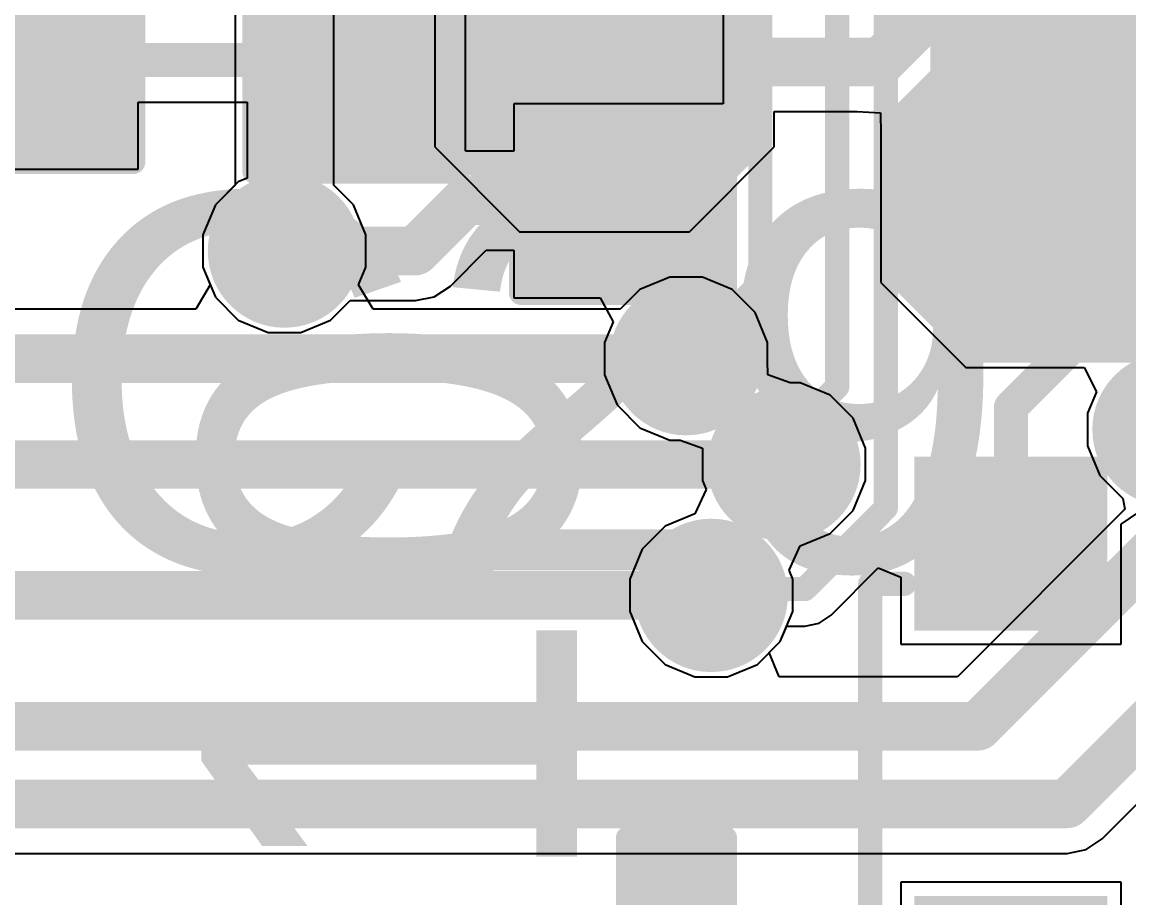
# Model space of a CAD drawing. Header units: millimetres. Extents: x -23 to 83, y -38 to 11.
# Drawn here: x 58.14 to 63.94, y -17.74 to -13.15 of the extents above; entities that cross this region are included whole.
import ezdxf

# ---------------------------------------------------------------- set-up
doc = ezdxf.new("R2010")
doc.units = ezdxf.units.MM
for name, color, linetype in [('BottomLayer', 5, 'Continuous'), ('BottomPaste', 16, 'Continuous'), ('BottomSolder', 6, 'Continuous'), ('TopLayer', 1, 'Continuous'), ('TopOverlay', 2, 'Continuous'), ('TopPaste', 8, 'Continuous'), ('TopSolder', 216, 'Continuous'), ('ViaHoleLayer', 16, 'Continuous')]:
    doc.layers.add(name, color=color, linetype=linetype)
doc.styles.add('Arial', font='', dxfattribs={"height": 0.2})
doc.styles.get('Arial').set_extended_font_data('Arial')

# ---------------------------------------------------------------- blocks, each defined once
blk = doc.blocks.new('C___0603_39')
at = {"layer": 'TopLayer'}
for points in [[(-0.381, 0.4445), (-0.381, -0.4445), (-1.143, -0.4445), (-1.143, 0.4445)], [(1.143, 0.4445), (1.143, -0.4445), (0.381, -0.4445), (0.381, 0.4445)]]:
    blk.add_hatch(color=1, dxfattribs=at).paths.add_polyline_path(points)
at = {"layer": 'TopPaste'}
for points in [[(-0.381, 0.4445), (-0.381, -0.4445), (-1.143, -0.4445), (-1.143, 0.4445)], [(1.143, 0.4445), (1.143, -0.4445), (0.381, -0.4445), (0.381, 0.4445)]]:
    blk.add_hatch(color=8, dxfattribs=at).paths.add_polyline_path(points)
at = {"layer": 'TopSolder'}
for points in [[(-0.321, 0.5045), (-0.321, -0.5045), (-1.203, -0.5045), (-1.203, 0.5045)], [(1.203, 0.5045), (1.203, -0.5045), (0.321, -0.5045), (0.321, 0.5045)]]:
    blk.add_hatch(color=216, dxfattribs=at).paths.add_polyline_path(points)
at = {"layer": 'TopOverlay', "const_width": 0.127}
for points in [[(-1.2446, 0.5334), (-1.2446, -0.5334)], [(-0.4572, 0.5334), (-1.2446, 0.5334)], [(1.2446, 0.5334), (0.4572, 0.5334)], [(1.2446, 0.5334), (1.2446, -0.5334)], [(-0.4572, -0.5334), (-1.2446, -0.5334)], [(1.2446, -0.5334), (0.4572, -0.5334)]]:
    blk.add_lwpolyline(points, dxfattribs=at)
at = {"layer": 'TopOverlay', "const_width": 0.0635}
for points in [[(-1.2764, 0.5334, 1), (-1.2128, 0.5334, 1)], [(-1.2764, 0.5334, 1), (-1.2128, 0.5334, 1)], [(-0.4889, 0.5334, 1), (-0.4254, 0.5334, 1)], [(0.4254, 0.5334, 1), (0.4889, 0.5334, 1)], [(1.2128, 0.5334, 1), (1.2764, 0.5334, 1)], [(1.2128, 0.5334, 1), (1.2764, 0.5334, 1)], [(-1.2764, -0.5334, 1), (-1.2128, -0.5334, 1)], [(-1.2764, -0.5334, 1), (-1.2128, -0.5334, 1)], [(-0.4889, -0.5334, 1), (-0.4254, -0.5334, 1)], [(0.4254, -0.5334, 1), (0.4889, -0.5334, 1)], [(1.2128, -0.5334, 1), (1.2764, -0.5334, 1)], [(1.2128, -0.5334, 1), (1.2764, -0.5334, 1)]]:
    blk.add_lwpolyline(points, format="xyb", close=True, dxfattribs=at)
blk = doc.blocks.new('CAP_0603_40')
at = {"layer": 'TopLayer'}
for points in [[(-0.381, 0.4445), (-0.381, -0.4445), (-1.143, -0.4445), (-1.143, 0.4445)], [(1.143, 0.4445), (1.143, -0.4445), (0.381, -0.4445), (0.381, 0.4445)]]:
    blk.add_hatch(color=1, dxfattribs=at).paths.add_polyline_path(points)
at = {"layer": 'TopPaste'}
for points in [[(-0.381, 0.4445), (-0.381, -0.4445), (-1.143, -0.4445), (-1.143, 0.4445)], [(1.143, 0.4445), (1.143, -0.4445), (0.381, -0.4445), (0.381, 0.4445)]]:
    blk.add_hatch(color=8, dxfattribs=at).paths.add_polyline_path(points)
at = {"layer": 'TopSolder'}
for points in [[(-0.321, 0.5045), (-0.321, -0.5045), (-1.203, -0.5045), (-1.203, 0.5045)], [(1.203, 0.5045), (1.203, -0.5045), (0.321, -0.5045), (0.321, 0.5045)]]:
    blk.add_hatch(color=216, dxfattribs=at).paths.add_polyline_path(points)
at = {"layer": 'TopOverlay', "const_width": 0.127}
for points in [[(-1.2446, -0.5334), (-1.2446, 0.5334)], [(-0.4572, 0.5334), (-1.2446, 0.5334)], [(1.2446, 0.5334), (0.4572, 0.5334)], [(1.2446, -0.5334), (1.2446, 0.5334)], [(-0.4572, -0.5334), (-1.2446, -0.5334)], [(1.2446, -0.5334), (0.4572, -0.5334)]]:
    blk.add_lwpolyline(points, dxfattribs=at)
at = {"layer": 'TopOverlay', "const_width": 0.0635}
for points in [[(-1.2764, 0.5334, 1), (-1.2128, 0.5334, 1)], [(-1.2764, 0.5334, 1), (-1.2128, 0.5334, 1)], [(-0.4889, 0.5334, 1), (-0.4254, 0.5334, 1)], [(0.4254, 0.5334, 1), (0.4889, 0.5334, 1)], [(1.2128, 0.5334, 1), (1.2764, 0.5334, 1)], [(1.2128, 0.5334, 1), (1.2764, 0.5334, 1)], [(-1.2764, -0.5334, 1), (-1.2128, -0.5334, 1)], [(-1.2764, -0.5334, 1), (-1.2128, -0.5334, 1)], [(-0.4889, -0.5334, 1), (-0.4254, -0.5334, 1)], [(0.4254, -0.5334, 1), (0.4889, -0.5334, 1)], [(1.2128, -0.5334, 1), (1.2764, -0.5334, 1)], [(1.2128, -0.5334, 1), (1.2764, -0.5334, 1)]]:
    blk.add_lwpolyline(points, format="xyb", close=True, dxfattribs=at)
blk = doc.blocks.new('SOD_323_50')
at = {"layer": 'TopLayer'}
for points in [[(-0.75, -0.45), (-1.55, -0.45), (-1.55, 0.45), (-0.75, 0.45)], [(1.55, -0.45), (0.75, -0.45), (0.75, 0.45), (1.55, 0.45)]]:
    blk.add_hatch(color=1, dxfattribs=at).paths.add_polyline_path(points)
at = {"layer": 'TopOverlay'}
for points in [[(-2.0066, 0.4826), (-0.9144, 0.4826), (-0.9144, 0.7874), (-2.0066, 0.7874)], [(-2.0066, -0.508), (-1.5748, -0.508), (-1.5748, 0.508), (-2.0066, 0.508)], [(-2.0066, -0.7874), (-0.9144, -0.7874), (-0.9144, -0.4826), (-2.0066, -0.4826)]]:
    blk.add_hatch(color=2, dxfattribs=at).paths.add_polyline_path(points)
at = {"layer": 'TopPaste'}
for points in [[(-0.75, -0.45), (-1.55, -0.45), (-1.55, 0.45), (-0.75, 0.45)], [(1.55, -0.45), (0.75, -0.45), (0.75, 0.45), (1.55, 0.45)]]:
    blk.add_hatch(color=8, dxfattribs=at).paths.add_polyline_path(points)
at = {"layer": 'TopSolder'}
for points in [[(-0.695, -0.505), (-1.605, -0.505), (-1.605, 0.505), (-0.695, 0.505)], [(1.605, -0.505), (0.695, -0.505), (0.695, 0.505), (1.605, 0.505)]]:
    blk.add_hatch(color=216, dxfattribs=at).paths.add_polyline_path(points)
at = {"layer": 'TopOverlay', "const_width": 0.127}
for points in [[(-0.9144, 0.7366), (0.9398, 0.7366)], [(0.9398, 0.7366), (0.9398, 0.5588)], [(0.9398, -0.5588), (0.9398, -0.7366)], [(-0.9144, -0.7366), (0.9398, -0.7366)]]:
    blk.add_lwpolyline(points, dxfattribs=at)
at = {"layer": 'TopOverlay', "const_width": 0.0635}
for points in [[(-0.9461, 0.7366, 1), (-0.8827, 0.7366, 1)], [(0.908, 0.7366, 1), (0.9715, 0.7366, 1)], [(0.908, 0.7366, 1), (0.9715, 0.7366, 1)], [(0.908, 0.5588, 1), (0.9715, 0.5588, 1)], [(0.908, -0.5588, 1), (0.9715, -0.5588, 1)], [(-0.9461, -0.7366, 1), (-0.8827, -0.7366, 1)], [(0.908, -0.7366, 1), (0.9715, -0.7366, 1)], [(0.908, -0.7366, 1), (0.9715, -0.7366, 1)]]:
    blk.add_lwpolyline(points, format="xyb", close=True, dxfattribs=at)
blk = doc.blocks.new('R___0201_103')
at = {"layer": 'TopLayer'}
for points in [[(-0.41, 0.185), (-0.14, 0.185), (-0.14, -0.185), (-0.41, -0.185)], [(0.14, 0.185), (0.41, 0.185), (0.41, -0.185), (0.14, -0.185)]]:
    blk.add_hatch(color=1, dxfattribs=at).paths.add_polyline_path(points)
at = {"layer": 'TopPaste'}
for points in [[(-0.41, 0.185), (-0.14, 0.185), (-0.14, -0.185), (-0.41, -0.185)], [(0.14, 0.185), (0.41, 0.185), (0.41, -0.185), (0.14, -0.185)]]:
    blk.add_hatch(color=8, dxfattribs=at).paths.add_polyline_path(points)
at = {"layer": 'TopSolder'}
for points in [[(-0.465, 0.24), (-0.085, 0.24), (-0.085, -0.24), (-0.465, -0.24)], [(0.085, 0.24), (0.465, 0.24), (0.465, -0.24), (0.085, -0.24)]]:
    blk.add_hatch(color=216, dxfattribs=at).paths.add_polyline_path(points)
at = {"layer": 'TopOverlay', "const_width": 0.127}
for points in [[(-0.4826, -0.254), (-0.4826, 0.254)], [(0.4826, 0.254), (-0.4826, 0.254)], [(0.4826, -0.254), (0.4826, 0.254)], [(0.4826, -0.254), (-0.4826, -0.254)]]:
    blk.add_lwpolyline(points, dxfattribs=at)
at = {"layer": 'TopOverlay', "const_width": 0.0635}
for points in [[(-0.5143, 0.254, 1), (-0.4508, 0.254, 1)], [(-0.5143, 0.254, 1), (-0.4508, 0.254, 1)], [(0.4508, 0.254, 1), (0.5143, 0.254, 1)], [(0.4508, 0.254, 1), (0.5143, 0.254, 1)], [(-0.5143, -0.254, 1), (-0.4508, -0.254, 1)], [(-0.5143, -0.254, 1), (-0.4508, -0.254, 1)], [(0.4508, -0.254, 1), (0.5143, -0.254, 1)], [(0.4508, -0.254, 1), (0.5143, -0.254, 1)]]:
    blk.add_lwpolyline(points, format="xyb", close=True, dxfattribs=at)
blk = doc.blocks.new('R___0603_110')
at = {"layer": 'TopLayer'}
for points in [[(-0.381, 0.4445), (-0.381, -0.4445), (-1.143, -0.4445), (-1.143, 0.4445)], [(1.143, 0.4445), (1.143, -0.4445), (0.381, -0.4445), (0.381, 0.4445)]]:
    blk.add_hatch(color=1, dxfattribs=at).paths.add_polyline_path(points)
at = {"layer": 'TopPaste'}
for points in [[(-0.381, 0.4445), (-0.381, -0.4445), (-1.143, -0.4445), (-1.143, 0.4445)], [(1.143, 0.4445), (1.143, -0.4445), (0.381, -0.4445), (0.381, 0.4445)]]:
    blk.add_hatch(color=8, dxfattribs=at).paths.add_polyline_path(points)
at = {"layer": 'TopSolder'}
for points in [[(-0.2794, 0.5461), (-0.2794, -0.5461), (-1.2446, -0.5461), (-1.2446, 0.5461)], [(1.2446, 0.5461), (1.2446, -0.5461), (0.2794, -0.5461), (0.2794, 0.5461)]]:
    blk.add_hatch(color=216, dxfattribs=at).paths.add_polyline_path(points)
at = {"layer": 'TopOverlay', "const_width": 0.127}
for points in [[(1.2192, 0.5334), (-1.2192, 0.5334)], [(-1.2192, -0.5334), (-1.2192, 0.5334)], [(1.2192, -0.5334), (1.2192, 0.5334)], [(1.2192, -0.5334), (-1.2192, -0.5334)]]:
    blk.add_lwpolyline(points, dxfattribs=at)
at = {"layer": 'TopOverlay', "const_width": 0.0635}
for points in [[(-1.25095, 0.5334, 1), (-1.18745, 0.5334, 1)], [(-1.25095, 0.5334, 1), (-1.18745, 0.5334, 1)], [(1.18745, 0.5334, 1), (1.25095, 0.5334, 1)], [(1.18745, 0.5334, 1), (1.25095, 0.5334, 1)], [(-1.25095, -0.5334, 1), (-1.18745, -0.5334, 1)], [(-1.25095, -0.5334, 1), (-1.18745, -0.5334, 1)], [(1.18745, -0.5334, 1), (1.25095, -0.5334, 1)], [(1.18745, -0.5334, 1), (1.25095, -0.5334, 1)]]:
    blk.add_lwpolyline(points, format="xyb", close=True, dxfattribs=at)
blk = doc.blocks.new('QFN_56__7X7__121')
at = {"layer": 'TopLayer'}
blk.add_hatch(color=1, dxfattribs=at).paths.add_polyline_path([(2.5, -3.8755), (2.5, -3.0005), (2.7, -3.0005), (2.7, -3.8755)])
at = {"layer": 'TopPaste'}
blk.add_hatch(color=8, dxfattribs=at).paths.add_polyline_path([(2.5, -3.8755), (2.5, -3.0005), (2.7, -3.0005), (2.7, -3.8755)])
at = {"layer": 'TopSolder'}
for points in [[(1.9984, -3.9771), (1.9984, -2.8989), (2.4016, -2.8989), (2.4016, -3.9771)], [(2.3984, -3.9771), (2.3984, -2.8989), (2.8016, -2.8989), (2.8016, -3.9771)]]:
    blk.add_hatch(color=216, dxfattribs=at).paths.add_polyline_path(points)
at = {"layer": 'TopOverlay', "const_width": 0.2}
for points in [[(3.5, -3.5), (3.5, -3)], [(3.5, -3.5), (3, -3.5)]]:
    blk.add_lwpolyline(points, dxfattribs=at)
at = {"layer": 'TopOverlay', "const_width": 0.1}
for points in [[(3.45, -3, 1), (3.55, -3, 1)], [(2.95, -3.5, 1), (3.05, -3.5, 1)], [(3.45, -3.5, 1), (3.55, -3.5, 1)], [(3.45, -3.5, 1), (3.55, -3.5, 1)]]:
    blk.add_lwpolyline(points, format="xyb", close=True, dxfattribs=at)
blk = doc.blocks.new('T__________B_128')
at = {"layer": 'BottomLayer'}
blk.add_hatch(color=5, dxfattribs=at).paths.add_polyline_path([(0.381, 0.762), (-0.381, 0.762), (-0.762, 0.381), (-0.762, -0.381), (-0.381, -0.762), (0.381, -0.762), (0.762, -0.381), (0.762, 0.381)])
at = {"layer": 'BottomPaste'}
blk.add_hatch(color=16, dxfattribs=at).paths.add_polyline_path([(0.381, 0.762), (-0.381, 0.762), (-0.762, 0.381), (-0.762, -0.381), (-0.381, -0.762), (0.381, -0.762), (0.762, -0.381), (0.762, 0.381)])
at = {"layer": 'BottomSolder'}
blk.add_hatch(color=6, dxfattribs=at).paths.add_polyline_path([(0.4318, 0.8636), (-0.4318, 0.8636), (-0.8636, 0.4318), (-0.8636, -0.4318), (-0.4318, -0.8636), (0.4318, -0.8636), (0.8636, -0.4318), (0.8636, 0.4318)])
blk = doc.blocks.new('T__________B_129')
at = {"layer": 'BottomLayer'}
blk.add_hatch(color=5, dxfattribs=at).paths.add_polyline_path([(0.381, 0.762), (-0.381, 0.762), (-0.762, 0.381), (-0.762, -0.381), (-0.381, -0.762), (0.381, -0.762), (0.762, -0.381), (0.762, 0.381)])
at = {"layer": 'BottomPaste'}
blk.add_hatch(color=16, dxfattribs=at).paths.add_polyline_path([(0.381, 0.762), (-0.381, 0.762), (-0.762, 0.381), (-0.762, -0.381), (-0.381, -0.762), (0.381, -0.762), (0.762, -0.381), (0.762, 0.381)])
at = {"layer": 'BottomSolder'}
blk.add_hatch(color=6, dxfattribs=at).paths.add_polyline_path([(0.4318, 0.8636), (-0.4318, 0.8636), (-0.8636, 0.4318), (-0.8636, -0.4318), (-0.4318, -0.8636), (0.4318, -0.8636), (0.8636, -0.4318), (0.8636, 0.4318)])

msp = doc.modelspace()

# ---------------------------------------------------------------- hatches: boundary and pattern name
at = {"layer": 'BottomLayer'}
h = msp.add_hatch(color=5, dxfattribs=at)
edge = h.paths.add_edge_path()
edge.add_arc((59.5122, -14.351), 0.3, 0, 360)
h = msp.add_hatch(color=5, dxfattribs=at)
edge = h.paths.add_edge_path()
edge.add_arc((61.6161, -14.9146), 0.3, 0, 360)
h = msp.add_hatch(color=5, dxfattribs=at)
edge = h.paths.add_edge_path()
edge.add_arc((64.1454, -15.2855), 0.3, 0, 360)
h = msp.add_hatch(color=5, dxfattribs=at)
edge = h.paths.add_edge_path()
edge.add_arc((62.1284, -15.4686), 0.3, 0, 360)
h = msp.add_hatch(color=5, dxfattribs=at)
edge = h.paths.add_edge_path()
edge.add_arc((61.7474, -16.1544), 0.3, 0, 360)
at = {"layer": 'BottomSolder'}
h = msp.add_hatch(color=6, dxfattribs=at)
edge = h.paths.add_edge_path()
edge.add_arc((59.5122, -14.351), 0.4016, 0, 360)
h = msp.add_hatch(color=6, dxfattribs=at)
edge = h.paths.add_edge_path()
edge.add_arc((61.6161, -14.9146), 0.4016, 0, 360)
h = msp.add_hatch(color=6, dxfattribs=at)
edge = h.paths.add_edge_path()
edge.add_arc((64.1454, -15.2855), 0.4016, 0, 360)
h = msp.add_hatch(color=6, dxfattribs=at)
edge = h.paths.add_edge_path()
edge.add_arc((62.1284, -15.4686), 0.4016, 0, 360)
h = msp.add_hatch(color=6, dxfattribs=at)
edge = h.paths.add_edge_path()
edge.add_arc((61.7474, -16.1544), 0.4016, 0, 360)
at = {"layer": 'TopLayer'}
h = msp.add_hatch(color=1, dxfattribs=at)
edge = h.paths.add_edge_path()
edge.add_arc((59.5122, -14.351), 0.3, 0, 360)
h = msp.add_hatch(color=1, dxfattribs=at)
edge = h.paths.add_edge_path()
edge.add_arc((61.6161, -14.9146), 0.3, 0, 360)
h = msp.add_hatch(color=1, dxfattribs=at)
edge = h.paths.add_edge_path()
edge.add_arc((64.1454, -15.2855), 0.3, 0, 360)
h = msp.add_hatch(color=1, dxfattribs=at)
edge = h.paths.add_edge_path()
edge.add_arc((62.1284, -15.4686), 0.3, 0, 360)
h = msp.add_hatch(color=1, dxfattribs=at)
edge = h.paths.add_edge_path()
edge.add_arc((61.7474, -16.1544), 0.3, 0, 360)
at = {"layer": 'TopSolder'}
h = msp.add_hatch(color=216, dxfattribs=at)
edge = h.paths.add_edge_path()
edge.add_arc((59.5122, -14.351), 0.4016, 0, 360)
h = msp.add_hatch(color=216, dxfattribs=at)
edge = h.paths.add_edge_path()
edge.add_arc((61.6161, -14.9146), 0.4016, 0, 360)
h = msp.add_hatch(color=216, dxfattribs=at)
edge = h.paths.add_edge_path()
edge.add_arc((64.1454, -15.2855), 0.4016, 0, 360)
h = msp.add_hatch(color=216, dxfattribs=at)
edge = h.paths.add_edge_path()
edge.add_arc((62.1284, -15.4686), 0.4016, 0, 360)
h = msp.add_hatch(color=216, dxfattribs=at)
edge = h.paths.add_edge_path()
edge.add_arc((61.7474, -16.1544), 0.4016, 0, 360)
at = {"layer": 'ViaHoleLayer'}
h = msp.add_hatch(color=16, dxfattribs=at)
edge = h.paths.add_edge_path()
edge.add_arc((59.5122, -14.351), 0.15, 0, 360)
h = msp.add_hatch(color=16, dxfattribs=at)
edge = h.paths.add_edge_path()
edge.add_arc((61.6161, -14.9146), 0.15, 0, 360)
h = msp.add_hatch(color=16, dxfattribs=at)
edge = h.paths.add_edge_path()
edge.add_arc((62.1284, -15.4686), 0.15, 0, 360)
h = msp.add_hatch(color=16, dxfattribs=at)
edge = h.paths.add_edge_path()
edge.add_arc((61.7474, -16.1544), 0.15, 0, 360)

# ---------------------------------------------------------------- linework, layer by layer
at = {"layer": 'BottomLayer'}
for p, q in [((59.2532, -12.9032), (59.2532, -14.0061)), ((60.2996, -12.9159), (60.2996, -13.8049)), ((59.7712, -14.0061), (59.7712, -13.0105)), ((62.0776, -13.8049), (62.0776, -13.6194)), ((62.0776, -13.6194), (62.5126, -13.6194)), ((62.5126, -13.6194), (62.634, -13.627)), ((62.634, -13.627), (62.6364, -13.7395)), ((62.6364, -13.7395), (62.6364, -14.5161)), ((60.2996, -13.8049), (60.7441, -14.2494)), ((61.6331, -14.2494), (62.0776, -13.8049)), ((59.2532, -14.0061), (59.1502, -14.1091)), ((59.8742, -14.1091), (59.7712, -14.0061)), ((59.1502, -14.1091), (59.0852, -14.2661)), ((59.9392, -14.2661), (59.8742, -14.1091)), ((60.7441, -14.2494), (61.6331, -14.2494)), ((59.0852, -14.2661), (59.0852, -14.4359)), ((59.9392, -14.4359), (59.9392, -14.2661)), ((59.0852, -14.4359), (59.1236, -14.5286)), ((59.9008, -14.5286), (59.9392, -14.4359)), ((61.5312, -14.4876), (61.3742, -14.5526)), ((61.7011, -14.4876), (61.5312, -14.4876)), ((61.858, -14.5526), (61.7011, -14.4876)), ((59.1236, -14.5286), (59.047, -14.6556)), ((59.9774, -14.6556), (59.9008, -14.5286)), ((62.6364, -14.5161), (63.0809, -14.9606)), ((61.3742, -14.5526), (61.2712, -14.6556)), ((61.9781, -14.6727), (61.858, -14.5526)), ((59.047, -14.6556), (56.831, -14.6556)), ((61.2712, -14.6556), (59.9774, -14.6556)), ((62.0431, -14.8297), (61.9781, -14.6727)), ((62.0431, -14.9243), (62.0431, -14.8297)), ((62.0433, -14.9996), (62.0431, -14.9243)), ((62.1604, -15.0416), (62.0433, -14.9996)), ((63.0809, -14.9606), (63.7005, -14.9606)), ((63.7005, -14.9606), (63.7652, -15.0876)), ((62.2133, -15.0416), (62.1604, -15.0416)), ((62.3703, -15.1066), (62.2133, -15.0416)), ((62.4904, -15.2267), (62.3703, -15.1066)), ((63.7652, -15.0876), (63.7184, -15.2005)), ((62.5554, -15.3837), (62.4904, -15.2267)), ((63.7184, -15.2005), (63.7184, -15.3704)), ((62.5554, -15.5535), (62.5554, -15.3837)), ((63.7184, -15.3704), (63.7834, -15.5273)), ((63.7834, -15.5273), (63.9036, -15.6475)), ((62.4904, -15.7105), (62.5554, -15.5535)), ((63.9036, -15.6475), (63.9147, -15.7036)), ((62.3703, -15.8306), (62.4904, -15.7105)), ((63.9147, -15.7036), (63.0371, -16.5812)), ((62.2133, -15.8956), (62.3703, -15.8306)), ((62.155, -16.0226), (62.2133, -15.8956)), ((62.1744, -16.0695), (62.155, -16.0226)), ((62.1744, -16.2393), (62.1744, -16.0695)), ((62.1094, -16.3963), (62.1744, -16.2393)), ((62.0514, -16.4542), (62.1094, -16.3963)), ((62.104, -16.5812), (62.0514, -16.4542)), ((63.0371, -16.5812), (62.104, -16.5812)), ((63.7951, -17.4297), (64.2496, -16.9752)), ((63.7111, -17.4859), (63.7951, -17.4297)), ((55.5791, -17.5056), (63.612, -17.5056)), ((63.612, -17.5056), (63.7111, -17.4859))]:
    msp.add_line(p, q, dxfattribs=at)
for points, const_width in [([(62.6338, -13.3604), (63.4916, -12.5026)], 0.254), ([(59.5122, -14.351), (59.5122, -12.9032)], 0.254), ([(61.1886, -13.3604), (62.6338, -13.3604)], 0.254), ([(63.5254, -13.7668), (64.0656, -13.7668)], 0.254), ([(63.5254, -14.0716), (63.5254, -13.7668)], 0.127), ([(56.7237, -14.9146), (61.6161, -14.9146)], 0.254), ([(56.4943, -15.4686), (62.1284, -15.4686)], 0.254), ([(63.1444, -16.8402), (64.135, -15.8496)], 0.254), ([(56.6413, -16.1544), (61.7474, -16.1544)], 0.254), ([(63.612, -17.2466), (64.1424, -16.7162)], 0.254), ([(56.6674, -16.8402), (63.1444, -16.8402)], 0.254), ([(55.5791, -17.2466), (63.612, -17.2466)], 0.254)]:
    msp.add_lwpolyline(points, dxfattribs=dict(at, const_width=const_width))
for points, const_width in [([(61.1251, -13.3604, 1), (61.2521, -13.3604, 1)], 0.127), ([(62.5703, -13.3604, 1), (62.6973, -13.3604, 1)], 0.127), ([(62.5703, -13.3604, 1), (62.6973, -13.3604, 1)], 0.127), ([(63.4619, -13.7668, 1), (63.5889, -13.7668, 1)], 0.127), ([(63.4937, -13.7668, 1), (63.5572, -13.7668, 1)], 0.0635), ([(63.4937, -14.0716, 1), (63.5572, -14.0716, 1)], 0.0635), ([(59.4487, -14.351, 1), (59.5757, -14.351, 1)], 0.127), ([(61.5526, -14.9146, 1), (61.6796, -14.9146, 1)], 0.127), ([(62.0649, -15.4686, 1), (62.1919, -15.4686, 1)], 0.127), ([(61.6839, -16.1544, 1), (61.8109, -16.1544, 1)], 0.127), ([(63.0809, -16.8402, 1), (63.2079, -16.8402, 1)], 0.127), ([(63.0809, -16.8402, 1), (63.2079, -16.8402, 1)], 0.127), ([(63.5485, -17.2466, 1), (63.6755, -17.2466, 1)], 0.127), ([(63.5485, -17.2466, 1), (63.6755, -17.2466, 1)], 0.127)]:
    msp.add_lwpolyline(points, format="xyb", close=True, dxfattribs=dict(at, const_width=const_width))
at = {"layer": 'TopLayer'}
for p, q in [((61.8104, -12.6014), (61.8104, -13.5791)), ((60.4596, -13.8262), (60.4596, -12.9695)), ((58.7451, -13.922), (58.7451, -13.5706)), ((58.7451, -13.5706), (59.3166, -13.5706)), ((59.3166, -13.5706), (59.3166, -13.9698)), ((61.8104, -13.5791), (60.7136, -13.5791)), ((60.7136, -13.5791), (60.7136, -13.8281)), ((60.4619, -13.8281), (60.4596, -13.8262)), ((60.7136, -13.8281), (60.4619, -13.8281)), ((57.7291, -13.922), (58.7451, -13.922)), ((59.3166, -13.9698), (59.2703, -13.989)), ((59.2703, -13.989), (59.1502, -14.1091)), ((59.1502, -14.1091), (59.0852, -14.2661)), ((59.0852, -14.2661), (59.0852, -14.4359)), ((60.3811, -14.5341), (60.5692, -14.3461)), ((60.5692, -14.3461), (60.7136, -14.3461)), ((60.7136, -14.3461), (60.7136, -14.5951)), ((59.0852, -14.4359), (59.1502, -14.5929)), ((60.2971, -14.5903), (60.3811, -14.5341)), ((59.1502, -14.5929), (59.2703, -14.713)), ((60.198, -14.61), (60.2971, -14.5903)), ((60.7136, -14.5951), (61.1658, -14.5951)), ((61.1658, -14.5951), (61.2337, -14.7221)), ((59.7541, -14.713), (59.8571, -14.61)), ((59.8571, -14.61), (60.198, -14.61)), ((59.2703, -14.713), (59.4273, -14.778)), ((59.5971, -14.778), (59.7541, -14.713)), ((61.2337, -14.7221), (61.1891, -14.8297)), ((59.4273, -14.778), (59.5971, -14.778)), ((61.1891, -14.8297), (61.1891, -14.9995)), ((61.1891, -14.9995), (61.2541, -15.1565)), ((61.2541, -15.1565), (61.3742, -15.2766)), ((61.3742, -15.2766), (61.5312, -15.3416)), ((61.5312, -15.3416), (61.5841, -15.3416)), ((61.5841, -15.3416), (61.7012, -15.3836)), ((61.7012, -15.3836), (61.7014, -15.4589)), ((61.7014, -15.4589), (61.7014, -15.5535)), ((61.7014, -15.5535), (61.7208, -15.6004)), ((61.7208, -15.6004), (61.6625, -15.7274)), ((63.8941, -15.781), (64.0211, -15.6962)), ((61.6625, -15.7274), (61.5055, -15.7924)), ((61.5055, -15.7924), (61.3854, -15.9125)), ((63.8941, -16.4105), (63.8941, -15.781)), ((61.3854, -15.9125), (61.3204, -16.0695)), ((62.3752, -16.2584), (62.6228, -16.0109)), ((62.6228, -16.0109), (62.7401, -16.0595)), ((61.3204, -16.0695), (61.3204, -16.2393)), ((62.7401, -16.0595), (62.7401, -16.4105)), ((61.3204, -16.2393), (61.3854, -16.3963)), ((62.3122, -16.3005), (62.3752, -16.2584)), ((62.1094, -16.3963), (62.1429, -16.3153)), ((62.1429, -16.3153), (62.2379, -16.3153)), ((62.2379, -16.3153), (62.3122, -16.3005)), ((61.3854, -16.3963), (61.5055, -16.5164)), ((61.9893, -16.5164), (62.1094, -16.3963)), ((62.7401, -16.4105), (63.8941, -16.4105)), ((61.5055, -16.5164), (61.6625, -16.5814)), ((61.8323, -16.5814), (61.9893, -16.5164)), ((61.6625, -16.5814), (61.8323, -16.5814)), ((63.8941, -17.6565), (62.7401, -17.6565)), ((62.7401, -17.6565), (62.7401, -17.9245)), ((63.8941, -18.7105), (63.8941, -17.6565))]:
    msp.add_line(p, q, dxfattribs=at)
for points, const_width in [([(58.3251, -13.2625), (58.3251, -11.5295)], 0.1778), ([(62.0046, -14.5196), (62.0046, -12.6014)], 0.127), ([(62.4078, -15.0612), (62.4078, -12.6377)], 0.127), ([(62.6618, -15.6972), (62.6618, -12.9032)], 0.127), ([(58.2371, -13.3505), (58.3251, -13.2625)], 0.1778), ([(58.2371, -13.3505), (59.7611, -13.3505)], 0.1778), ([(59.7611, -13.3505), (59.8881, -13.4775)], 0.1778), ([(63.4351, -13.4102), (63.7399, -13.715)], 0.1778), ([(63.7399, -14.747), (63.7399, -13.715)], 0.1778), ([(60.198, -14.351), (60.4619, -14.0871)], 0.254), ([(60.4619, -14.0871), (61.2851, -14.0871)], 0.254), ([(59.5122, -14.351), (60.198, -14.351)], 0.254), ([(61.6161, -14.9082), (62.0046, -14.5196)], 0.127), ([(63.3171, -15.1698), (63.7399, -14.747)], 0.1778), ([(61.6161, -14.9146), (61.6161, -14.9082)], 0.127), ([(62.1284, -15.3406), (62.4078, -15.0612)], 0.127), ([(63.3171, -15.8835), (63.3171, -15.1698)], 0.1778), ([(62.1284, -15.4686), (62.1284, -15.3406)], 0.127), ([(62.2379, -16.1211), (62.6618, -15.6972)], 0.127), ([(61.7474, -16.1544), (61.7807, -16.1211)], 0.127), ([(61.7807, -16.1211), (62.2379, -16.1211)], 0.127)]:
    msp.add_lwpolyline(points, dxfattribs=dict(at, const_width=const_width))
for points, const_width in [([(58.2807, -13.2625, 1), (58.3696, -13.2625, 1)], 0.0889), ([(58.2807, -13.2625, 1), (58.3696, -13.2625, 1)], 0.0889), ([(58.1927, -13.3505, 1), (58.2816, -13.3505, 1)], 0.0889), ([(58.1927, -13.3505, 1), (58.2816, -13.3505, 1)], 0.0889), ([(59.7167, -13.3505, 1), (59.8056, -13.3505, 1)], 0.0889), ([(59.7167, -13.3505, 1), (59.8056, -13.3505, 1)], 0.0889), ([(63.3907, -13.4102, 1), (63.4796, -13.4102, 1)], 0.0889), ([(59.8437, -13.4775, 1), (59.9326, -13.4775, 1)], 0.0889), ([(63.6955, -13.715, 1), (63.7844, -13.715, 1)], 0.0889), ([(63.6955, -13.715, 1), (63.7844, -13.715, 1)], 0.0889), ([(60.3984, -14.0871, 1), (60.5254, -14.0871, 1)], 0.127), ([(60.3984, -14.0871, 1), (60.5254, -14.0871, 1)], 0.127), ([(61.2216, -14.0871, 1), (61.3486, -14.0871, 1)], 0.127), ([(59.4487, -14.351, 1), (59.5757, -14.351, 1)], 0.127), ([(60.1345, -14.351, 1), (60.2615, -14.351, 1)], 0.127), ([(60.1345, -14.351, 1), (60.2615, -14.351, 1)], 0.127), ([(61.9729, -14.5196, 1), (62.0364, -14.5196, 1)], 0.0635), ([(61.9729, -14.5196, 1), (62.0364, -14.5196, 1)], 0.0635), ([(63.6955, -14.747, 1), (63.7844, -14.747, 1)], 0.0889), ([(63.6955, -14.747, 1), (63.7844, -14.747, 1)], 0.0889), ([(61.5844, -14.9082, 1), (61.6479, -14.9082, 1)], 0.0635), ([(61.5844, -14.9082, 1), (61.6479, -14.9082, 1)], 0.0635), ([(61.5844, -14.9146, 1), (61.6479, -14.9146, 1)], 0.0635), ([(62.376, -15.0612, 1), (62.4395, -15.0612, 1)], 0.0635), ([(62.376, -15.0612, 1), (62.4395, -15.0612, 1)], 0.0635), ([(63.2727, -15.1698, 1), (63.3616, -15.1698, 1)], 0.0889), ([(63.2727, -15.1698, 1), (63.3616, -15.1698, 1)], 0.0889), ([(62.0966, -15.3406, 1), (62.1601, -15.3406, 1)], 0.0635), ([(62.0966, -15.3406, 1), (62.1601, -15.3406, 1)], 0.0635), ([(62.0966, -15.4686, 1), (62.1601, -15.4686, 1)], 0.0635), ([(62.63, -15.6972, 1), (62.6935, -15.6972, 1)], 0.0635), ([(62.63, -15.6972, 1), (62.6935, -15.6972, 1)], 0.0635), ([(63.2727, -15.8835, 1), (63.3616, -15.8835, 1)], 0.0889), ([(61.7489, -16.1211, 1), (61.8124, -16.1211, 1)], 0.0635), ([(61.7489, -16.1211, 1), (61.8124, -16.1211, 1)], 0.0635), ([(62.2061, -16.1211, 1), (62.2696, -16.1211, 1)], 0.0635), ([(62.2061, -16.1211, 1), (62.2696, -16.1211, 1)], 0.0635), ([(61.7156, -16.1544, 1), (61.7791, -16.1544, 1)], 0.0635)]:
    msp.add_lwpolyline(points, format="xyb", close=True, dxfattribs=dict(at, const_width=const_width))

# ---------------------------------------------------------------- block references
for name, p, rotation in [('QFN_56__7X7__121', (66.8731, -10.8105), 270), ('R___0603_110', (59.8881, -12.7155), 270), ('CAP_0603_40', (61.2851, -13.3251), 270), ('T__________B_128', (61.1886, -13.3604), 180), ('C___0603_39', (57.4751, -13.3505), 180), ('T__________B_129', (63.5254, -14.0716), 180), ('SOD_323_50', (63.3171, -17.0335), 90), ('R___0201_103', (61.5654, -17.9085), 270)]:
    msp.add_blockref(name, p, dxfattribs=dict(rotation=rotation))

# ---------------------------------------------------------------- texts
at = {"layer": 'TopOverlay', "style": 'Arial'}
msp.add_text('C29', height=1.9685, dxfattribs=at).set_placement((58.2591, -16.0225))
msp.add_text('R10', height=1.9685, rotation=90, dxfattribs=at).set_placement((61.0444, -19.7176))

doc.saveas('drawing.dxf')
